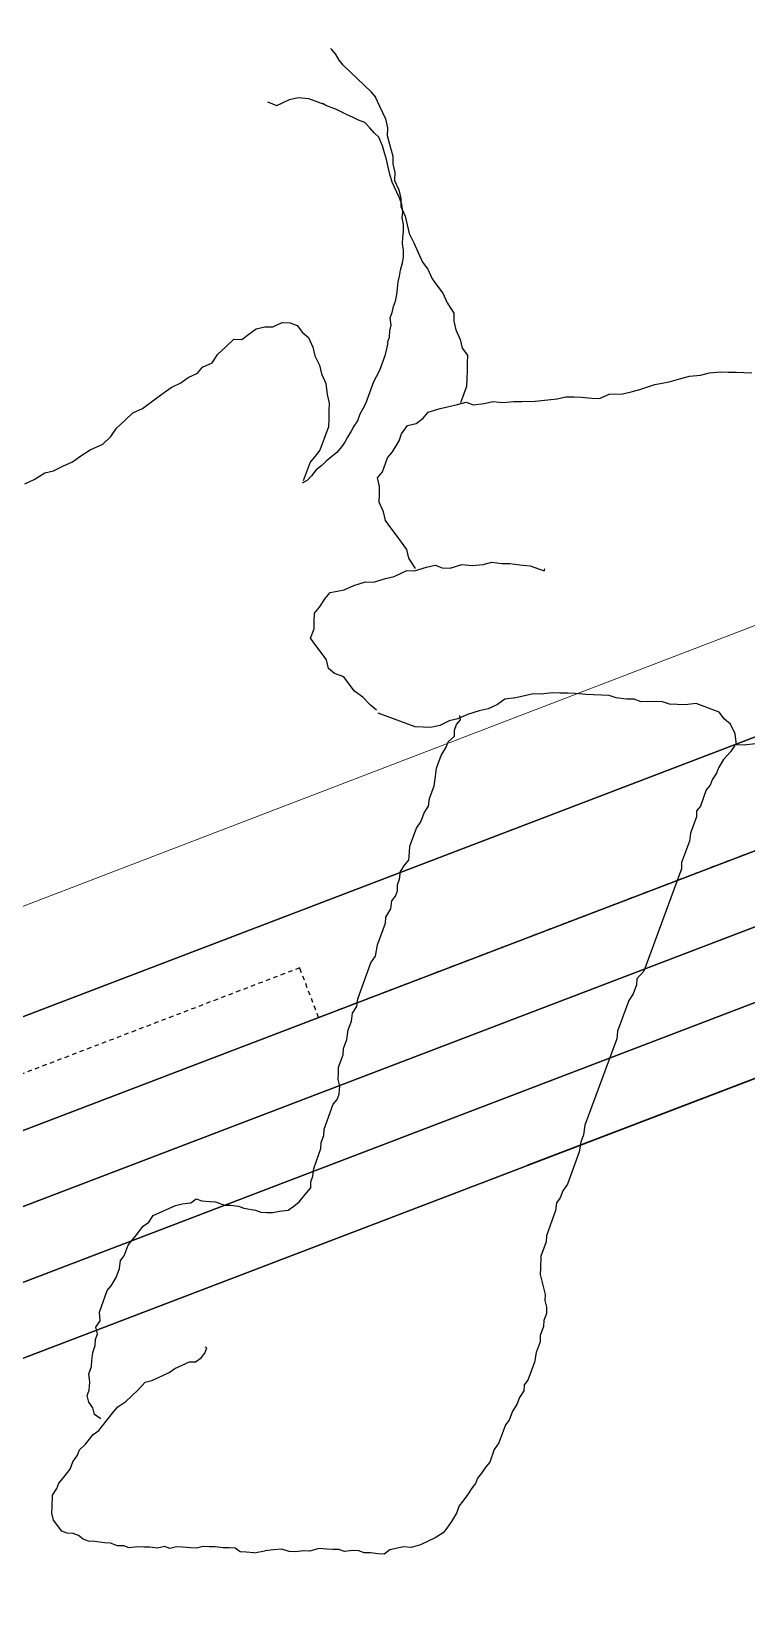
# Model space of a CAD drawing. Header units: millimetres. Extents: x 8159 to 14952, y 6817 to 11888.
# Drawn here: x 9854.89 to 9875.07, y 8615.63 to 8660 of the extents above; entities that cross this region are included whole.
import ezdxf

# ---------------------------------------------------------------- set-up
doc = ezdxf.new("R2010")
doc.units = ezdxf.units.MM
doc.header["$LTSCALE"] = 5
doc.linetypes.add('NASCOSTA', pattern=[0.375, 0.25, -0.125])
for name, color, linetype in [('200-EquipBorder-2d', 9, 'Continuous'), ('200-EquipInternal-2d', 252, 'Continuous'), ('200-EquipSteel-3d', 9, 'Continuous'), ('600-User-2D', 7, 'Continuous'), ('ELECTRICAL', 1, 'Continuous')]:
    doc.layers.add(name, color=color, linetype=linetype)
doc.layers.add('200-InsPoint-3D', color=3, linetype='Continuous', plot=False)
for name, color, linetype, lineweight in [('3-YANGIN-DOLABI', 7, 'Continuous', 0), ('anted', 10, 'Continuous', 0), ('FIBROBETON', 1, 'Continuous', 18), ('YAZI', 250, 'Continuous', 30)]:
    doc.layers.add(name, color=color, linetype=linetype, lineweight=lineweight)

# ---------------------------------------------------------------- blocks, each defined once
blk = doc.blocks.new('A$C23C11219')
at = {"layer": 'FIBROBETON'}
blk.add_lwpolyline([(4170.991, 707.809), (4330.647, -537.528, 0.079118), (6057.442, 175.691), (5734.15, 708.989, 0.288304), (5090.273, 1000.528, -0.032207)], format="xyb", close=True, dxfattribs=at)
blk = doc.blocks.new('MTC1400P')
at = {"layer": '200-EquipBorder-2d'}
blk.add_lwpolyline([(0, 0), (1400, 0), (1400, -700), (0, -700)], close=True, dxfattribs=at)
at = {"layer": '200-EquipInternal-2d', "linetype": 'NASCOSTA'}
blk.add_lwpolyline([(0, -670), (700, -670), (700, -685), (1400, -685)], dxfattribs=at)
at = {"layer": '200-EquipSteel-3d', "extrusion": (0, -1, 0)}
for points, elevation in [([(30, 240), (660, 240), (660, 810), (30, 810)], 610), ([(1110, 240), (500, 240), (500, 810), (1110, 810)], 630)]:
    blk.add_lwpolyline(points, close=True, dxfattribs=dict(at, elevation=elevation))
at = {"layer": '200-EquipSteel-3d', "invisible_edges": 15}
for points in [[(30, -630, 810), (55, -630, 725), (125, -630, 725), (660, -630, 810)], [(660, -630, 240), (125, -630, 525), (55, -630, 525), (30, -630, 240)], [(125, -630, 725), (660, -630, 810), (660, -630, 240), (125, -630, 525)], [(500, -650, 240), (1015, -650, 525), (1085, -650, 525), (1110, -650, 240)], [(1110, -650, 810), (1085, -650, 725), (1015, -650, 725), (500, -650, 810)], [(1015, -650, 725), (500, -650, 810), (500, -650, 240), (1015, -650, 525)]]:
    blk.add_3dface(points, dxfattribs=at)
at = {"layer": '200-InsPoint-3D'}
blk.add_attdef('DISTANG', (0, 0), '', height=1, dxfattribs=at)
at = {"layer": '200-EquipSteel-3d'}
mesh = blk.add_polymesh((6, 3), dxfattribs=at)
for k, corner in enumerate([(1400, -700, 900), (1400, -700, 850), (1400, -700, 850), (0, -700, 900), (0, -700, 850), (0, -700, 850), (0, 0, 900), (0, 0, 850), (0, -700, 850), (1400, 0, 900), (1400, 0, 850), (1400, -700, 850), (1400, 0, 900), (1400, 0, 900), (1400, -700, 900), (0, 0, 900), (0, 0, 900), (0, -700, 900)]):
    mesh.set_mesh_vertex(divmod(k, 3), corner)
mesh = blk.add_polymesh((6, 3), dxfattribs=at)
for k, corner in enumerate([(1250, -610, 530), (1250, -610, 490), (1250, -610, 490), (30, -610, 530), (30, -610, 490), (30, -610, 490), (30, -30, 530), (30, -30, 490), (30, -610, 490), (1250, -30, 530), (1250, -30, 490), (1250, -610, 490), (1250, -30, 530), (1250, -30, 530), (1250, -610, 530), (30, -30, 530), (30, -30, 530), (30, -610, 530)]):
    mesh.set_mesh_vertex(divmod(k, 3), corner)
mesh = blk.add_polymesh((6, 3), dxfattribs=at)
for k, corner in enumerate([(1370, -670, 240), (1370, -670, 200), (1370, -670, 200), (30, -670, 240), (30, -670, 200), (30, -670, 200), (30, -30, 240), (30, -30, 200), (30, -670, 200), (1370, -30, 240), (1370, -30, 200), (1370, -670, 200), (1370, -30, 240), (1370, -30, 240), (1370, -670, 240), (30, -30, 240), (30, -30, 240), (30, -670, 240)]):
    mesh.set_mesh_vertex(divmod(k, 3), corner)
mesh = blk.add_polymesh((6, 3), dxfattribs=at)
for k, corner in enumerate([(1370, -670, 850), (1370, -670, 810), (1370, -670, 810), (30, -670, 850), (30, -670, 810), (30, -670, 810), (30, -650, 850), (30, -650, 810), (30, -670, 810), (1370, -650, 850), (1370, -650, 810), (1370, -670, 810), (1370, -650, 850), (1370, -650, 850), (1370, -670, 850), (30, -650, 850), (30, -650, 850), (30, -670, 850)]):
    mesh.set_mesh_vertex(divmod(k, 3), corner)
blk = doc.blocks.new('CUOCO')
at = {"layer": '600-User-2D'}
for p, q in [((14.658, 14.628), (14.638, 14.635)), ((14.773, 14.491), (14.658, 14.628)), ((14.872, 14.313), (14.773, 14.491)), ((14.987, 14.177), (14.872, 14.313)), ((15.789, 13.411), (14.987, 14.177)), ((15.903, 13.275), (15.789, 13.411)), ((12.851, 13.137), (13.114, 13.04)), ((13.114, 13.04), (13.473, 13.206)), ((13.473, 13.206), (13.718, 13.265)), ((13.718, 13.265), (14.005, 13.234)), ((14.005, 13.234), (14.464, 13.064)), ((14.493, 13.041), (14.413, 13.096)), ((14.802, 12.928), (14.493, 13.041)), ((14.948, 12.849), (14.802, 12.928)), ((15.887, 13.286), (16.012, 13.016)), ((16.012, 13.016), (16.178, 12.657)), ((15.094, 12.77), (14.948, 12.849)), ((15.248, 12.713), (15.094, 12.77)), ((15.416, 12.627), (15.248, 12.713)), ((15.592, 12.562), (15.416, 12.627)), ((15.736, 12.409), (15.592, 12.562)), ((16.178, 12.657), (16.236, 12.412)), ((15.857, 12.264), (15.736, 12.409)), ((15.987, 12.141), (15.857, 12.264)), ((16.099, 11.9), (15.987, 12.141)), ((16.236, 12.412), (16.23, 12.191)), ((16.23, 12.191), (16.288, 11.946)), ((16.152, 11.706), (16.099, 11.9)), ((16.205, 11.511), (16.152, 11.706)), ((16.288, 11.946), (16.389, 11.611)), ((16.389, 11.611), (16.382, 11.39)), ((16.251, 11.295), (16.205, 11.511)), ((16.304, 11.1), (16.251, 11.295)), ((16.371, 10.875), (16.304, 11.1)), ((16.382, 11.39), (16.441, 11.145)), ((16.441, 11.145), (16.434, 10.924)), ((16.566, 10.454), (16.371, 10.875)), ((16.434, 10.924), (16.558, 10.655)), ((16.558, 10.655), (16.617, 10.41)), ((16.642, 10.251), (16.566, 10.454)), ((16.617, 10.41), (16.61, 10.189)), ((16.665, 10.043), (16.642, 10.251)), ((16.61, 10.189), (16.735, 9.919)), ((16.652, 9.872), (16.665, 10.043)), ((16.683, 9.686), (16.652, 9.872)), ((16.735, 9.919), (16.852, 9.429)), ((16.672, 9.315), (16.685, 9.486)), ((16.685, 9.486), (16.683, 9.686)), ((16.852, 9.429), (16.977, 9.16)), ((16.659, 9.145), (16.672, 9.315)), ((16.691, 8.959), (16.659, 9.145)), ((16.692, 8.758), (16.691, 8.959)), ((16.977, 9.16), (17.226, 8.621)), ((16.606, 8.39), (16.657, 8.596)), ((16.657, 8.596), (16.692, 8.758)), ((17.226, 8.621), (17.374, 8.417)), ((16.516, 7.873), (16.537, 8.066)), ((16.537, 8.066), (16.572, 8.228)), ((16.572, 8.228), (16.606, 8.39)), ((17.374, 8.417), (17.499, 8.148)), ((17.499, 8.148), (17.648, 7.944)), ((16.461, 7.519), (16.504, 7.703)), ((16.504, 7.703), (16.516, 7.873)), ((17.648, 7.944), (17.796, 7.741)), ((17.796, 7.741), (17.921, 7.471)), ((16.313, 7.049), (16.369, 7.203)), ((16.369, 7.203), (16.404, 7.365)), ((16.404, 7.365), (16.461, 7.519)), ((17.921, 7.471), (18.111, 7.178)), ((18.111, 7.178), (18.104, 6.957)), ((12.328, 6.591), (12.532, 6.739)), ((12.532, 6.739), (12.777, 6.798)), ((12.777, 6.798), (12.998, 6.791)), ((12.998, 6.791), (13.267, 6.916)), ((13.267, 6.916), (13.488, 6.909)), ((13.488, 6.909), (13.685, 6.836)), ((13.685, 6.836), (13.834, 6.633)), ((16.289, 6.508), (16.301, 6.678)), ((16.301, 6.678), (16.336, 6.84)), ((16.336, 6.84), (16.313, 7.049)), ((18.104, 6.957), (18.163, 6.712)), ((18.163, 6.712), (18.287, 6.442)), ((11.447, 6.021), (11.675, 6.235)), ((11.675, 6.235), (11.903, 6.449)), ((11.903, 6.449), (12.124, 6.442)), ((12.124, 6.442), (12.328, 6.591)), ((13.834, 6.633), (14.007, 6.494)), ((14.007, 6.494), (14.131, 6.225)), ((14.131, 6.225), (14.19, 5.98)), ((16.249, 6.344), (16.209, 6.171)), ((16.232, 6.354), (16.289, 6.508)), ((18.287, 6.442), (18.346, 6.197)), ((11.016, 5.659), (11.285, 5.783)), ((11.285, 5.783), (11.447, 6.021)), ((14.19, 5.98), (14.314, 5.711)), ((16.161, 5.977), (16.008, 5.562)), ((16.209, 6.171), (16.161, 5.977)), ((18.346, 6.197), (18.495, 5.994)), ((18.488, 5.773), (18.481, 5.552)), ((18.495, 5.994), (18.488, 5.773)), ((10.405, 5.213), (10.608, 5.362)), ((10.608, 5.362), (10.878, 5.486)), ((10.878, 5.486), (11.016, 5.659)), ((14.314, 5.711), (14.373, 5.466)), ((14.373, 5.466), (14.498, 5.196)), ((15.919, 5.383), (15.844, 5.245)), ((16.008, 5.562), (15.919, 5.383)), ((18.474, 5.331), (18.467, 5.11)), ((18.481, 5.552), (18.474, 5.331)), ((24.18, 5.241), (24.515, 5.342)), ((24.515, 5.342), (24.761, 5.4)), ((24.761, 5.4), (25.071, 5.435)), ((25.071, 5.435), (25.317, 5.494)), ((25.317, 5.494), (25.627, 5.528)), ((25.627, 5.528), (25.849, 5.521)), ((25.849, 5.521), (26.07, 5.514)), ((26.07, 5.514), (26.291, 5.508)), ((26.291, 5.508), (26.512, 5.501)), ((9.728, 4.792), (9.931, 4.94)), ((9.931, 4.94), (10.135, 5.089)), ((10.135, 5.089), (10.405, 5.213)), ((14.498, 5.196), (14.532, 4.886)), ((14.532, 4.886), (14.591, 4.64)), ((15.844, 5.245), (15.615, 4.624)), ((18.467, 5.11), (18.298, 4.651)), ((22.219, 4.772), (22.488, 4.896)), ((22.488, 4.896), (22.864, 4.906)), ((22.864, 4.906), (23.11, 4.965)), ((23.11, 4.965), (23.355, 5.024)), ((23.355, 5.024), (23.78, 5.165)), ((23.78, 5.165), (24.18, 5.241)), ((9.051, 4.371), (9.32, 4.495)), ((9.32, 4.495), (9.728, 4.792)), ((14.591, 4.64), (14.584, 4.419)), ((15.541, 4.486), (15.459, 4.328)), ((15.615, 4.624), (15.541, 4.486)), ((17.383, 4.391), (17.718, 4.492)), ((17.718, 4.492), (17.963, 4.55)), ((17.963, 4.55), (18.208, 4.609)), ((18.208, 4.609), (18.454, 4.668)), ((18.454, 4.668), (18.651, 4.595)), ((18.651, 4.595), (18.961, 4.63)), ((18.961, 4.63), (19.207, 4.689)), ((19.207, 4.689), (19.493, 4.658)), ((19.493, 4.658), (19.804, 4.692)), ((19.804, 4.692), (20.025, 4.685)), ((20.025, 4.685), (20.402, 4.696)), ((20.402, 4.696), (21.024, 4.765)), ((21.024, 4.765), (21.269, 4.823)), ((21.269, 4.823), (21.49, 4.817)), ((21.49, 4.817), (21.711, 4.81)), ((21.711, 4.81), (21.998, 4.779)), ((21.998, 4.779), (22.219, 4.772)), ((8.595, 3.942), (8.823, 4.156)), ((8.823, 4.156), (9.051, 4.371)), ((14.578, 4.198), (14.571, 3.977)), ((14.584, 4.419), (14.578, 4.198)), ((15.391, 4.141), (15.288, 3.991)), ((15.459, 4.328), (15.391, 4.141)), ((16.634, 3.773), (16.796, 4.012)), ((16.796, 4.012), (17.041, 4.07)), ((17.041, 4.07), (17.245, 4.219)), ((17.245, 4.219), (17.383, 4.391)), ((8.205, 3.49), (8.433, 3.704)), ((8.433, 3.704), (8.595, 3.942)), ((14.571, 3.977), (14.329, 3.321)), ((15.104, 3.682), (15.03, 3.544)), ((15.214, 3.853), (15.104, 3.682)), ((15.288, 3.991), (15.214, 3.853)), ((16.375, 3.273), (16.561, 3.577)), ((16.561, 3.577), (16.634, 3.773)), ((7.349, 2.986), (7.552, 3.134)), ((7.552, 3.134), (7.846, 3.324)), ((7.846, 3.324), (8.205, 3.49)), ((14.191, 3.149), (14.053, 2.976)), ((14.329, 3.321), (14.191, 3.149)), ((14.668, 3.136), (14.503, 3.009)), ((14.804, 3.251), (14.668, 3.136)), ((14.935, 3.415), (14.804, 3.251)), ((15.03, 3.544), (14.935, 3.415)), ((16.237, 3.1), (16.375, 3.273)), ((6.271, 2.489), (6.565, 2.679)), ((6.565, 2.679), (6.81, 2.737)), ((6.81, 2.737), (7.079, 2.862)), ((7.079, 2.862), (7.349, 2.986)), ((14.053, 2.976), (13.86, 2.451)), ((14.222, 2.759), (14.091, 2.595)), ((14.387, 2.886), (14.222, 2.759)), ((14.503, 3.009), (14.387, 2.886)), ((15.954, 2.534), (16.092, 2.706)), ((16.092, 2.706), (16.237, 3.1)), ((6.002, 2.364), (6.271, 2.489)), ((13.976, 2.473), (13.826, 2.387)), ((14.091, 2.595), (13.976, 2.473)), ((16.013, 2.289), (15.954, 2.534)), ((16.006, 2.068), (16.013, 2.289)), ((15.999, 1.847), (16.006, 2.068)), ((16.124, 1.577), (15.999, 1.847)), ((16.182, 1.332), (16.124, 1.577)), ((16.331, 1.129), (16.182, 1.332)), ((16.48, 0.925), (16.331, 1.129)), ((16.628, 0.721), (16.48, 0.925)), ((16.777, 0.517), (16.628, 0.721)), ((16.836, 0.272), (16.777, 0.517)), ((17.026, -0.021), (16.836, 0.272)), ((17.002, -0.087), (17.337, 0.013)), ((17.337, 0.013), (17.582, 0.072)), ((17.582, 0.072), (17.779, 0)), ((18, -0.007), (18.335, 0.093)), ((18.335, 0.093), (18.621, 0.062)), ((18.621, 0.062), (18.932, 0.096)), ((18.932, 0.096), (19.178, 0.155)), ((19.178, 0.155), (19.464, 0.124)), ((19.464, 0.124), (19.685, 0.117)), ((19.685, 0.117), (19.972, 0.086)), ((19.972, 0.086), (20.259, 0.055)), ((20.259, 0.055), (20.653, -0.09)), ((15.285, -0.498), (15.62, -0.398)), ((15.62, -0.398), (15.841, -0.404)), ((15.841, -0.404), (16.176, -0.304)), ((16.176, -0.304), (16.421, -0.246)), ((16.421, -0.246), (16.781, -0.08)), ((16.781, -0.08), (17.002, -0.087)), ((17.779, 0), (18, -0.007)), ((20.653, -0.09), (20.677, -0.024)), ((14.315, -1.109), (14.477, -0.871)), ((14.477, -0.871), (14.615, -0.698)), ((14.615, -0.698), (15.016, -0.622)), ((15.016, -0.622), (15.285, -0.498)), ((14.17, -1.503), (14.177, -1.282)), ((14.177, -1.282), (14.315, -1.109)), ((14.066, -1.986), (14.163, -1.724)), ((14.163, -1.724), (14.17, -1.503)), ((14.215, -2.19), (14.066, -1.986)), ((14.364, -2.393), (14.215, -2.19)), ((14.512, -2.597), (14.364, -2.393)), ((14.571, -2.842), (14.512, -2.597)), ((14.744, -2.98), (14.571, -2.842)), ((15.006, -3.077), (14.744, -2.98)), ((15.155, -3.281), (15.006, -3.077)), ((15.304, -3.484), (15.155, -3.281)), ((15.542, -3.647), (15.304, -3.484)), ((20.879, -3.525), (20.568, -3.56)), ((21.1, -3.532), (20.879, -3.525)), ((21.321, -3.539), (21.1, -3.532)), ((21.542, -3.546), (21.321, -3.539)), ((21.828, -3.577), (21.542, -3.546)), ((15.756, -3.874), (15.542, -3.647)), ((15.929, -4.013), (15.756, -3.874)), ((19.072, -3.978), (18.827, -4.036)), ((19.342, -3.853), (19.072, -3.978)), ((19.545, -3.705), (19.342, -3.853)), ((19.856, -3.67), (19.545, -3.705)), ((20.101, -3.612), (19.856, -3.67)), ((20.347, -3.553), (20.101, -3.612)), ((20.568, -3.56), (20.347, -3.553)), ((22.049, -3.584), (21.828, -3.577)), ((22.271, -3.591), (22.049, -3.584)), ((22.492, -3.598), (22.271, -3.591)), ((22.689, -3.67), (22.492, -3.598)), ((22.975, -3.701), (22.689, -3.67)), ((23.196, -3.708), (22.975, -3.701)), ((23.393, -3.781), (23.196, -3.708)), ((23.77, -3.77), (23.393, -3.781)), ((23.991, -3.777), (23.77, -3.77)), ((24.188, -3.85), (23.991, -3.777)), ((24.409, -3.856), (24.188, -3.85)), ((24.63, -3.863), (24.409, -3.856)), ((24.941, -3.829), (24.63, -3.863)), ((25.597, -4.07), (24.941, -3.829)), ((17.021, -4.489), (15.971, -4.102)), ((17.977, -4.32), (17.708, -4.444)), ((18.223, -4.261), (17.977, -4.32)), ((18.129, -4.575), (18.185, -4.422)), ((18.185, -4.422), (18.292, -4.289)), ((18.492, -4.137), (18.223, -4.261)), ((18.292, -4.289), (18.279, -4.169)), ((18.827, -4.036), (18.492, -4.137)), ((25.746, -4.274), (25.597, -4.07)), ((25.918, -4.412), (25.746, -4.274)), ((26.043, -4.681), (25.918, -4.412)), ((17.242, -4.496), (17.021, -4.489)), ((17.463, -4.503), (17.242, -4.496)), ((17.708, -4.444), (17.463, -4.503)), ((17.948, -4.911), (18.124, -4.746)), ((18.124, -4.746), (18.129, -4.575)), ((26.078, -4.992), (26.043, -4.681)), ((17.617, -5.654), (17.748, -5.298)), ((17.748, -5.298), (17.892, -5.063)), ((17.892, -5.063), (17.948, -4.911)), ((25.915, -5.194), (25.72, -5.41)), ((26.04, -5.009), (25.915, -5.194)), ((26.299, -4.999), (26.078, -4.992)), ((26.92, -4.93), (26.299, -4.999)), ((17.593, -5.875), (17.617, -5.654)), ((25.575, -5.645), (25.519, -5.797)), ((25.72, -5.41), (25.575, -5.645)), ((17.419, -6.503), (17.55, -6.148)), ((17.55, -6.148), (17.593, -5.875)), ((25.338, -6.134), (25.231, -6.267)), ((25.394, -5.981), (25.338, -6.134)), ((25.519, -5.797), (25.394, -5.981)), ((17.396, -6.725), (17.419, -6.503)), ((25.231, -6.267), (25.063, -6.724)), ((17.177, -7.163), (17.27, -6.909)), ((17.27, -6.909), (17.396, -6.725)), ((24.951, -7.028), (24.783, -7.485)), ((24.956, -6.857), (24.951, -7.028)), ((25.063, -6.724), (24.956, -6.857)), ((16.864, -7.854), (17.051, -7.347)), ((17.051, -7.347), (17.177, -7.163)), ((24.783, -7.485), (24.759, -7.707)), ((16.859, -8.025), (16.864, -7.854)), ((24.759, -7.707), (24.535, -8.316)), ((16.603, -8.565), (16.728, -8.38)), ((16.728, -8.38), (16.835, -8.247)), ((16.835, -8.247), (16.859, -8.025)), ((24.535, -8.316), (24.529, -8.486)), ((16.523, -8.939), (16.579, -8.786)), ((16.579, -8.786), (16.603, -8.565)), ((24.529, -8.486), (23.465, -11.379)), ((16.355, -9.395), (16.462, -9.262)), ((16.462, -9.262), (16.518, -9.109)), ((16.518, -9.109), (16.523, -8.939)), ((16.187, -9.852), (16.331, -9.617)), ((16.331, -9.617), (16.355, -9.395)), ((15.957, -10.632), (16.181, -10.023)), ((16.181, -10.023), (16.187, -9.852)), ((15.896, -10.955), (15.957, -10.632)), ((15.77, -11.139), (15.896, -10.955)), ((15.397, -12.154), (15.77, -11.139)), ((23.465, -11.379), (23.27, -11.595)), ((23.264, -11.766), (23.171, -12.02)), ((23.27, -11.595), (23.264, -11.766)), ((15.247, -12.56), (15.373, -12.376)), ((15.373, -12.376), (15.397, -12.154)), ((23.046, -12.204), (22.728, -13.067)), ((23.171, -12.02), (23.046, -12.204)), ((15.13, -13.035), (15.223, -12.782)), ((15.223, -12.782), (15.247, -12.56)), ((14.994, -13.561), (15.087, -13.308)), ((15.087, -13.308), (15.13, -13.035)), ((22.704, -13.288), (21.807, -15.724)), ((22.728, -13.067), (22.704, -13.288)), ((14.858, -14.087), (14.989, -13.732)), ((14.989, -13.732), (14.994, -13.561)), ((14.853, -14.258), (14.858, -14.087)), ((14.847, -14.429), (14.853, -14.258)), ((14.893, -14.619), (14.847, -14.429)), ((14.869, -14.841), (14.893, -14.619)), ((14.706, -15.126), (14.813, -14.993)), ((14.813, -14.993), (14.869, -14.841)), ((14.445, -15.837), (14.706, -15.126)), ((14.439, -16.008), (14.445, -15.837)), ((21.807, -15.724), (21.765, -15.996)), ((14.154, -16.94), (14.359, -16.382)), ((14.359, -16.382), (14.365, -16.211)), ((14.365, -16.211), (14.439, -16.008)), ((21.69, -16.199), (21.647, -16.472)), ((21.765, -15.996), (21.69, -16.199)), ((21.647, -16.472), (21.311, -17.385)), ((14.074, -17.314), (14.13, -17.161)), ((14.13, -17.161), (14.154, -16.94)), ((13.748, -17.885), (13.962, -17.618)), ((13.962, -17.618), (14.069, -17.484)), ((14.069, -17.484), (14.074, -17.314)), ((21.186, -17.569), (21.111, -17.772)), ((21.311, -17.385), (21.186, -17.569)), ((9.629, -18.27), (10.254, -17.982)), ((10.254, -17.982), (10.443, -17.936)), ((10.443, -17.936), (10.684, -17.909)), ((10.684, -17.909), (10.841, -17.795)), ((10.841, -17.795), (10.994, -17.851)), ((10.994, -17.851), (11.216, -17.875)), ((11.216, -17.875), (11.387, -17.88)), ((11.387, -17.88), (11.64, -17.973)), ((11.64, -17.973), (11.811, -17.979)), ((11.811, -17.979), (12.033, -18.003)), ((12.033, -18.003), (12.185, -18.059)), ((12.185, -18.059), (12.509, -18.12)), ((12.509, -18.12), (12.661, -18.176)), ((12.661, -18.176), (12.832, -18.182)), ((12.832, -18.182), (13.003, -18.187)), ((13.003, -18.187), (13.193, -18.142)), ((13.193, -18.142), (13.433, -18.115)), ((13.433, -18.115), (13.591, -18)), ((13.591, -18), (13.748, -17.885)), ((20.98, -18.127), (20.719, -18.838)), ((21.004, -17.906), (20.98, -18.127)), ((21.111, -17.772), (21.004, -17.906)), ((9.239, -18.703), (9.346, -18.569)), ((9.346, -18.569), (9.503, -18.454)), ((9.503, -18.454), (9.629, -18.27)), ((8.918, -19.103), (9.025, -18.97)), ((9.025, -18.97), (9.132, -18.836)), ((9.132, -18.836), (9.239, -18.703)), ((20.714, -19.009), (20.564, -19.415)), ((20.719, -18.838), (20.714, -19.009)), ((8.7, -19.541), (8.806, -19.408)), ((8.806, -19.408), (8.918, -19.103)), ((20.564, -19.415), (20.554, -19.757)), ((8.582, -20.017), (8.676, -19.763)), ((8.676, -19.763), (8.7, -19.541)), ((20.554, -19.757), (20.548, -19.927)), ((20.548, -19.927), (20.594, -20.117)), ((8.107, -20.994), (8.331, -20.385)), ((8.331, -20.385), (8.438, -20.252)), ((8.438, -20.252), (8.582, -20.017)), ((20.594, -20.117), (20.639, -20.307)), ((20.639, -20.307), (20.685, -20.496)), ((20.685, -20.496), (20.679, -20.667)), ((20.679, -20.667), (20.725, -20.857)), ((8.008, -21.419), (8.134, -21.234)), ((8.134, -21.234), (8.107, -20.994)), ((20.645, -21.231), (20.64, -21.402)), ((20.72, -21.028), (20.645, -21.231)), ((20.725, -20.857), (20.72, -21.028)), ((7.998, -21.761), (8.054, -21.608)), ((8.054, -21.608), (8.008, -21.419)), ((20.546, -21.655), (20.541, -21.826)), ((20.64, -21.402), (20.546, -21.655)), ((7.894, -22.356), (7.918, -22.134)), ((7.918, -22.134), (7.993, -21.931)), ((7.993, -21.931), (7.998, -21.761)), ((10.977, -22.281), (11.084, -22.148)), ((11.084, -22.148), (11.14, -21.995)), ((11.14, -21.995), (11.089, -21.977)), ((20.429, -22.131), (20.386, -22.403)), ((20.541, -21.826), (20.429, -22.131)), ((7.814, -22.73), (7.889, -22.527)), ((7.889, -22.527), (7.894, -22.356)), ((10.074, -22.698), (10.232, -22.583)), ((10.232, -22.583), (10.44, -22.487)), ((10.44, -22.487), (10.648, -22.391)), ((10.648, -22.391), (10.819, -22.396)), ((10.819, -22.396), (10.977, -22.281)), ((20.386, -22.403), (20.2, -22.91)), ((7.841, -22.97), (7.814, -22.73)), ((7.817, -23.192), (7.841, -22.97)), ((9.203, -23.184), (9.398, -22.968)), ((9.398, -22.968), (9.588, -22.922)), ((9.588, -22.922), (9.796, -22.826)), ((9.796, -22.826), (10.074, -22.698)), ((20.093, -23.044), (20.087, -23.215)), ((20.2, -22.91), (20.093, -23.044)), ((7.761, -23.344), (7.817, -23.192)), ((7.806, -23.534), (7.761, -23.344)), ((8.851, -23.515), (9.027, -23.349)), ((9.027, -23.349), (9.203, -23.184)), ((19.962, -23.399), (19.887, -23.602)), ((20.087, -23.215), (19.962, -23.399)), ((7.921, -23.691), (7.806, -23.534)), ((7.967, -23.881), (7.921, -23.691)), ((8.151, -24.006), (7.967, -23.881)), ((8.303, -24.063), (8.517, -23.795)), ((8.517, -23.795), (8.624, -23.662)), ((8.624, -23.662), (8.851, -23.515)), ((19.762, -23.786), (19.668, -24.04)), ((19.887, -23.602), (19.762, -23.786)), ((7.932, -24.444), (8.09, -24.33)), ((8.09, -24.33), (8.197, -24.196)), ((8.197, -24.196), (8.303, -24.063)), ((19.562, -24.174), (19.375, -24.681)), ((19.668, -24.04), (19.562, -24.174)), ((7.542, -24.877), (7.719, -24.712)), ((7.719, -24.712), (7.825, -24.578)), ((7.825, -24.578), (7.932, -24.444)), ((19.375, -24.681), (19.249, -24.865)), ((7.286, -25.417), (7.361, -25.214)), ((7.361, -25.214), (7.486, -25.029)), ((7.486, -25.029), (7.542, -24.877)), ((19.119, -25.221), (19.012, -25.354)), ((19.249, -24.865), (19.119, -25.221)), ((6.966, -25.817), (7.073, -25.684)), ((7.073, -25.684), (7.179, -25.55)), ((7.179, -25.55), (7.286, -25.417)), ((18.779, -25.672), (18.723, -25.824)), ((18.886, -25.538), (18.779, -25.672)), ((19.012, -25.354), (18.886, -25.538)), ((6.774, -26.496), (6.784, -26.154)), ((6.784, -26.154), (6.91, -25.969)), ((6.91, -25.969), (6.966, -25.817)), ((18.491, -26.142), (18.366, -26.326)), ((18.617, -25.958), (18.491, -26.142)), ((18.723, -25.824), (18.617, -25.958)), ((6.768, -26.666), (6.774, -26.496)), ((18.259, -26.46), (18.184, -26.663)), ((18.366, -26.326), (18.259, -26.46)), ((6.814, -26.856), (6.768, -26.666)), ((7.044, -27.171), (6.814, -26.856)), ((18.04, -26.898), (17.914, -27.082)), ((18.184, -26.663), (18.04, -26.898)), ((7.196, -27.227), (7.044, -27.171)), ((7.367, -27.233), (7.196, -27.227)), ((7.519, -27.289), (7.367, -27.233)), ((7.653, -27.395), (7.519, -27.289)), ((7.805, -27.452), (7.653, -27.395)), ((7.976, -27.457), (7.805, -27.452)), ((8.249, -27.5), (7.976, -27.457)), ((8.42, -27.505), (8.249, -27.5)), ((8.623, -27.58), (8.42, -27.505)), ((17.581, -27.362), (17.164, -27.555)), ((17.808, -27.216), (17.581, -27.362)), ((17.914, -27.082), (17.808, -27.216)), ((8.794, -27.585), (8.623, -27.58)), ((8.946, -27.641), (8.794, -27.585)), ((9.187, -27.614), (8.946, -27.641)), ((9.358, -27.62), (9.187, -27.614)), ((9.529, -27.625), (9.358, -27.62)), ((9.75, -27.649), (9.529, -27.625)), ((9.94, -27.604), (9.75, -27.649)), ((10.092, -27.66), (9.94, -27.604)), ((10.282, -27.614), (10.092, -27.66)), ((10.453, -27.62), (10.282, -27.614)), ((10.675, -27.644), (10.453, -27.62)), ((10.846, -27.649), (10.675, -27.644)), ((11.035, -27.603), (10.846, -27.649)), ((11.206, -27.609), (11.035, -27.603)), ((11.377, -27.614), (11.206, -27.609)), ((11.599, -27.638), (11.377, -27.614)), ((11.77, -27.643), (11.599, -27.638)), ((11.941, -27.649), (11.77, -27.643)), ((12.075, -27.756), (11.941, -27.649)), ((12.246, -27.761), (12.075, -27.756)), ((12.467, -27.785), (12.246, -27.761)), ((12.467, -27.785), (12.777, -27.726)), ((13.018, -27.699), (12.777, -27.726)), ((13.258, -27.673), (13.018, -27.699)), ((13.461, -27.747), (13.258, -27.673)), ((13.632, -27.753), (13.461, -27.747)), ((13.873, -27.726), (13.632, -27.753)), ((14.044, -27.731), (13.873, -27.726)), ((14.303, -27.654), (14.044, -27.731)), ((14.524, -27.678), (14.303, -27.654)), ((14.695, -27.683), (14.524, -27.678)), ((14.866, -27.689), (14.695, -27.683)), ((15.019, -27.745), (14.866, -27.689)), ((15.259, -27.718), (15.019, -27.745)), ((15.43, -27.723), (15.259, -27.718)), ((15.582, -27.779), (15.43, -27.723)), ((15.753, -27.785), (15.582, -27.779)), ((15.975, -27.809), (15.753, -27.785)), ((16.146, -27.814), (15.975, -27.809)), ((16.304, -27.699), (16.146, -27.814)), ((16.683, -27.608), (16.304, -27.699)), ((16.905, -27.632), (16.683, -27.608)), ((17.164, -27.555), (16.905, -27.632))]:
    blk.add_line(p, q, dxfattribs=at)

msp = doc.modelspace()

# ---------------------------------------------------------------- linework, layer by layer
at = {"layer": 'anted', "ltscale": 3, "extrusion": (0, 0.010673, 0.999943), "elevation": 217.921}
msp.add_lwpolyline([(11856.76, 9414.676), (11856.76, 7096.248), (8385.9, 7096.248), (8385.9, 9414.676)], close=True, dxfattribs=at)
msp.add_lwpolyline([(11856.76, 9414.676), (11856.76, 7096.248), (8385.9, 7096.248), (8385.9, 9414.676)], close=True, dxfattribs=at)
msp.add_lwpolyline([(11856.76, 9414.676), (11856.76, 7096.248), (8385.9, 7096.248), (8385.9, 9414.676)], close=True, dxfattribs=at)
msp.add_lwpolyline([(11856.76, 9414.676), (11856.76, 7096.248), (8385.9, 7096.248), (8385.9, 9414.676)], close=True, dxfattribs=at)
at = {"layer": 'ELECTRICAL', "lineweight": 0, "elevation": 129.475}
msp.add_lwpolyline([(9791.487, 8611.125), (10321.879, 8814.368), (10348, 8746.202), (9817.608, 8542.959)], close=True, dxfattribs=at)
at = {"layer": 'YAZI', "linetype": 'Continuous', "ltscale": 10, "extrusion": (0, 0.010673, 0.999943), "elevation": 240.507}
for points in [[(8159.11, 9661.148), (12372.465, 9661.148), (12372.465, 6815.051), (8159.11, 6815.051)], [(8159.11, 9661.148), (12372.465, 9661.148), (12372.465, 6815.051), (8159.11, 6815.051)], [(8159.11, 9661.148), (12372.465, 9661.148), (12372.465, 6815.051), (8159.11, 6815.051)], [(8159.11, 9661.148), (12372.465, 9661.148), (12372.465, 6815.051), (8159.11, 6815.051)], [(8199.97, 9620.288), (12331.605, 9620.288), (12331.605, 6855.911), (8199.97, 6855.911)], [(8254.373, 9565.885), (12277.202, 9565.885), (12277.202, 6910.314), (8254.373, 6910.314)]]:
    msp.add_lwpolyline(points, close=True, dxfattribs=at)

# ---------------------------------------------------------------- block references
at = {"xscale": 0.09999999999964011, "yscale": 0.09999999999990905, "zscale": 0.09999999999999432, "rotation": 200.905661289842}
msp.add_blockref('MTC1400P', (9952.295, 8594.579, 118.091), dxfattribs=at)
at = {"layer": '3-YANGIN-DOLABI', "extrusion": (0, 0.010673, 0.999943), "rotation": 183.318814803488}
msp.add_blockref('A$C23C11219', (14647.132, 8757.754, 217.921), dxfattribs=at)
at = {"layer": '600-User-2D'}
msp.add_blockref('CUOCO', (9848.702, 8644.874), dxfattribs=at)

doc.saveas('drawing.dxf')
